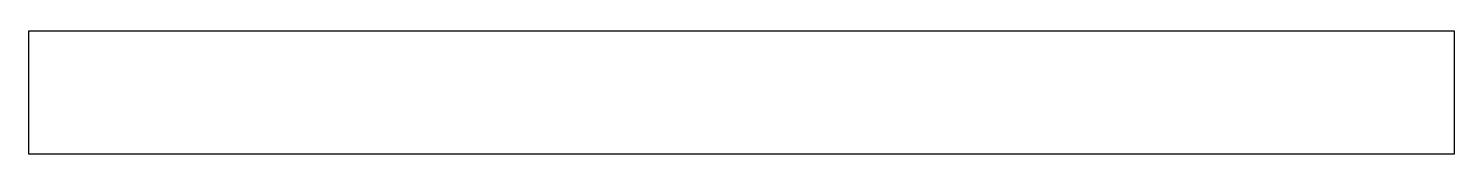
# Model space of a CAD drawing. Extents: x 0 to 3034, y 0 to 261.
import ezdxf

# ---------------------------------------------------------------- set-up
doc = ezdxf.new("R2010")
doc.units = 0
doc.header["$MEASUREMENT"] = 0

msp = doc.modelspace()

# ---------------------------------------------------------------- linework, layer by layer
for p, q in [((3034, 261), (0, 261)), ((0, 261), (0, 0)), ((3034, 0), (3034, 261)), ((0, 0), (3034, 0))]:
    msp.add_line(p, q)

doc.saveas('drawing.dxf')
